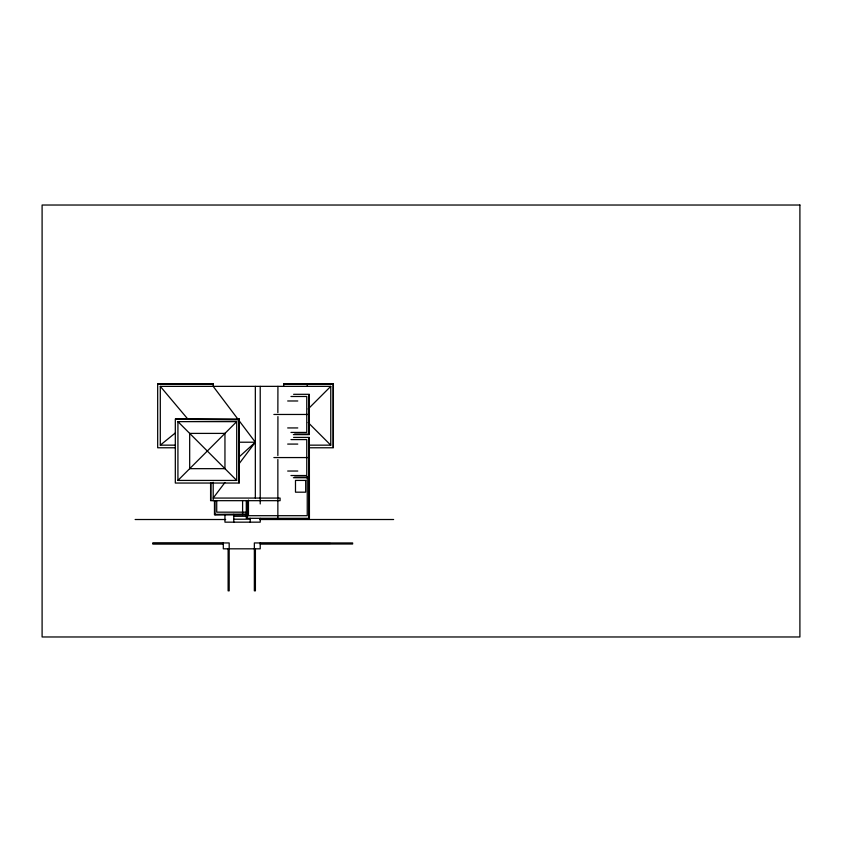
<?xml version="1.0" encoding="UTF-8"?>
<svg xmlns="http://www.w3.org/2000/svg" width="842" height="842" viewBox="0 0 842 842"><rect width="100%" height="100%" fill="white"/><g stroke="black" fill="none" stroke-linecap="round" stroke-linejoin="round"><path stroke-width="1.26" d="M224.898 482.55L213.194 498.064L280.091 498.064L280.091 500.674L210.584 500.674L210.584 483.045M238.949 463.931L255.337 442.218L213.194 386.373L213.194 383.763L157.675 383.763L157.675 447.776L175.315 447.776M177.925 480.424L236.707 421.642L177.925 421.642L177.925 480.424L236.707 480.424L236.707 421.642M238.739 419.621L175.61 419.327L238.739 419.621L239.033 482.75L239.033 419.327M308.151 408.98L330.759 386.373L330.759 445.155L308.551 445.155M239.054 456.985L255.337 442.218L238.875 442.218M330.759 386.352L160.296 386.373L160.296 445.155L175.494 432.809M307.246 384.026L333.085 384.026L333.085 447.481M213.194 384.057L157.97 384.057L213.194 384.352M283.733 384.057L333.085 384.057L283.733 384.352M293.595 394.309L309.372 394.309L309.372 434.609L293.384 434.609M290.974 396.487L306.762 396.487L306.762 432.43L290.974 432.43M287.669 400.981L297.773 400.981M273.871 414.464L309.372 414.464M287.669 427.936L297.773 427.936M294.616 434.062L309.372 434.062M293.595 437.408L309.372 437.408L309.424 518.314L246.296 518.314L246.296 500.59M290.974 439.587L306.762 439.587L306.762 475.53L290.974 475.53M287.669 444.081L297.773 444.081M160.296 445.155L175.41 445.155M308.551 447.776L333.379 447.776L333.379 383.742L283.733 383.763L283.733 386.373M273.871 457.564L309.372 457.564M287.669 471.036L297.773 471.036M294.616 477.161L309.372 477.161M293.384 477.709L309.372 477.709M247.758 512.168L216.72 512.168L216.72 500.537M246.506 514.199L215.215 514.494L246.495 514.494M247.706 514.788L214.468 514.788L214.468 500.548M233.771 516.283L247.695 516.283M233.771 519.219L250.232 519.219M135.13 519.514L225.677 519.514M259.789 519.514L393.635 519.514M152.77 543.469L223.309 543.469M259.894 543.469L330.432 543.469M223.309 544.006L152.77 544.006L152.77 542.943L229.182 542.943L229.182 590.842L228.119 590.842L228.119 548.816M260.22 544.006L352.63 544.006L352.63 542.943L254.347 542.943L254.347 590.842L255.41 590.842L255.41 548.816M308.151 422.547L330.759 445.155M177.925 421.642L236.707 480.424M160.296 386.373L188.008 419.284M308.877 447.776L308.877 518.314M308.635 447.765L308.635 518.019M307.246 383.742L307.246 386.352M307.246 476.509L307.246 515.693L248.464 515.693L248.464 500.022M277.923 386.373L277.86 412.654M277.923 416.601L277.86 455.606M277.86 459.532L277.86 518.314M260.22 386.373L260.22 503.937M260.22 518.325L260.22 522.166L224.951 522.166L224.951 514.483M260.22 542.943L260.22 548.816L223.309 548.816L223.309 542.943M255.337 386.373L255.337 498.064M250.232 518.325L250.232 522.166M247.074 500.558L247.074 518.019M246.832 500.59L246.832 518.314M242.591 500.537L242.591 514.788M233.771 514.325L233.771 522.166M214.963 500.548L214.963 514.788M213.194 482.298L213.194 500.674M210.879 482.75L210.879 500.38M309.088 395.098L309.088 433.819L309.088 395.098M309.088 438.198L309.088 476.919L309.088 438.198M799.9 205.027L42.1 205.027L42.1 636.973L799.9 636.973L799.9 205.027M239.328 419.032L175.315 419.032L175.315 483.045L239.328 483.045L239.328 419.032M224.951 433.398L189.682 433.398L189.682 468.668L224.951 468.668L224.951 433.398M305.688 480.424L295.489 480.424L295.489 492.181L305.688 492.181L305.688 480.424"/></g></svg>
